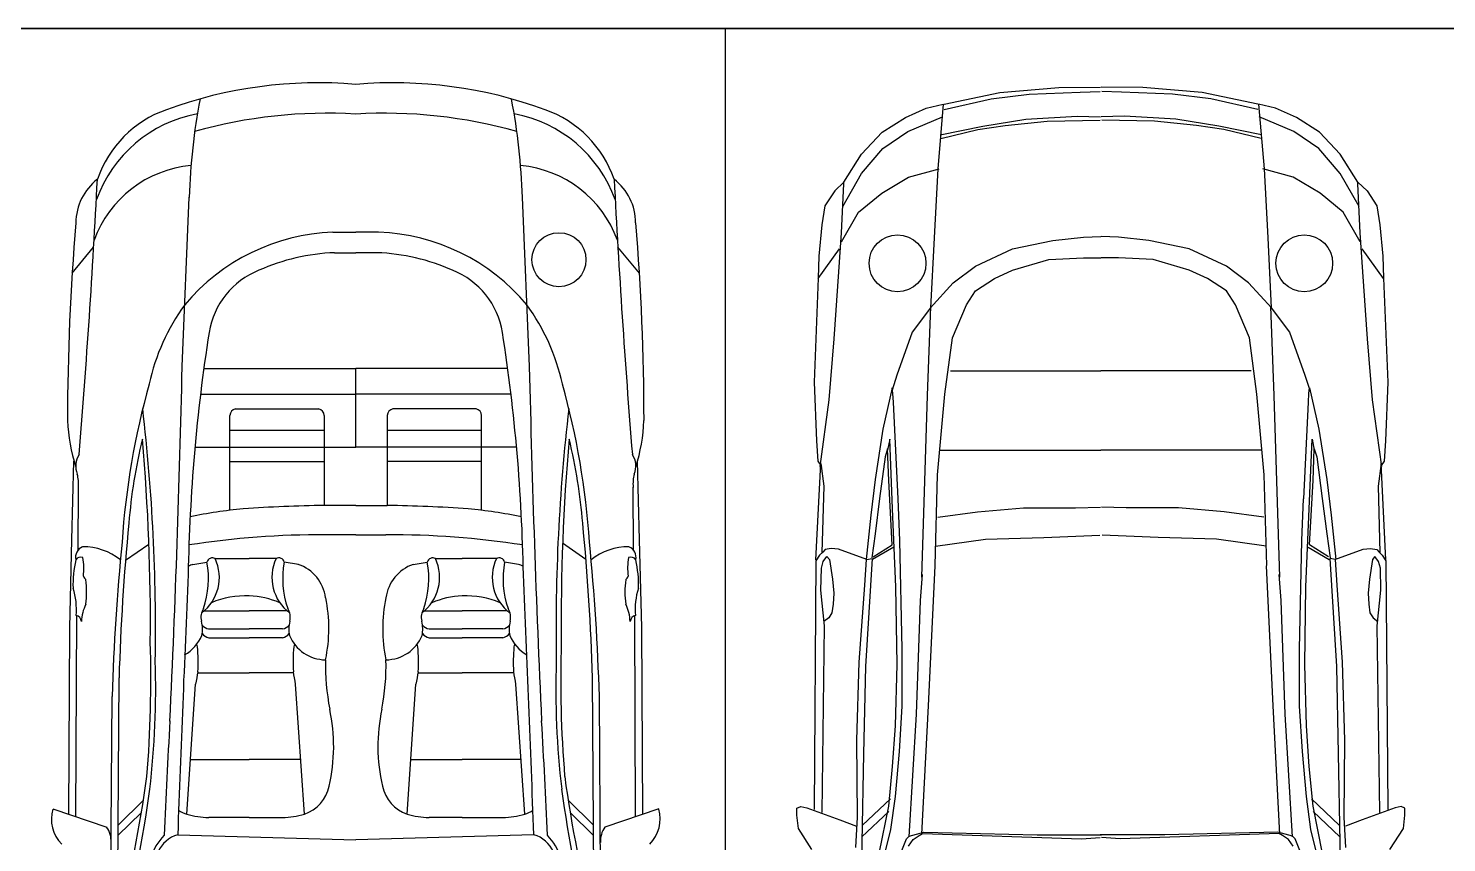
# Model space of a CAD drawing. Header units: inches. Extents: x 484217 to 497210, y -26946 to -21493.
# Drawn here: x 491580.7 to 491765.9, y -22464.6 to -22358.3 of the extents above; entities that cross this region are included whole.
import ezdxf

# ---------------------------------------------------------------- set-up
doc = ezdxf.new("R2010")
doc.units = ezdxf.units.IN
doc.header["$LTSCALE"] = 20
doc.header["$MEASUREMENT"] = 0
for name, color, linetype in [('ceco.net 92', 9, 'Continuous'), ('ceco.net 93', 161, 'Continuous'), ('Parking', 7, 'Continuous')]:
    doc.layers.add(name, color=color, linetype=linetype)

msp = doc.modelspace()

# ---------------------------------------------------------------- linework, layer by layer
at = {"layer": 'ceco.net 92', "linetype": 'ByBlock', "ltscale": 0.4}
for p, q in [((491600.83, -22402.44), (491601.74, -22380.36)), ((491646.16, -22402.44), (491645.25, -22380.36)), ((491620.51, -22384.93), (491623.49, -22384.93)), ((491626.48, -22384.93), (491623.49, -22384.93)), ((491586.46, -22390.25), (491589.27, -22386.87)), ((491660.53, -22390.25), (491657.72, -22386.87)), ((491620.72, -22387.6), (491623.49, -22387.6)), ((491626.27, -22387.6), (491623.49, -22387.6)), ((491603.65, -22402.71), (491623.49, -22402.71)), ((491643.34, -22402.71), (491623.49, -22402.71)), ((491623.49, -22412.97), (491623.49, -22402.71)), ((491603.22, -22406.08), (491623.49, -22406.08)), ((491643.77, -22406.08), (491623.49, -22406.08)), ((491607.06, -22421.24), (491607.06, -22408.85)), ((491607.8, -22407.98), (491618.65, -22407.98)), ((491619.38, -22408.85), (491619.38, -22420.61)), ((491627.61, -22408.85), (491627.61, -22420.61)), ((491639.19, -22407.98), (491628.34, -22407.98)), ((491639.93, -22421.24), (491639.93, -22408.85)), ((491607.06, -22410.75), (491619.38, -22410.75)), ((491627.61, -22410.75), (491639.93, -22410.75)), ((491602.5, -22412.97), (491623.49, -22412.97)), ((491644.49, -22412.97), (491623.49, -22412.97)), ((491586.43, -22425.08), (491586.7, -22414.82)), ((491607.06, -22414.86), (491619.38, -22414.86)), ((491639.93, -22414.86), (491627.61, -22414.86)), ((491660.56, -22425.08), (491660.29, -22414.82)), ((491587.24, -22426.43), (491587.28, -22418.23)), ((491659.75, -22426.43), (491659.71, -22418.23)), ((491623.49, -22420.61), (491619.38, -22420.61)), ((491623.49, -22420.61), (491627.61, -22420.61)), ((491586.14, -22436.53), (491586.43, -22425.08)), ((491593.43, -22427.73), (491596.49, -22425.64)), ((491623.49, -22424.44), (491619.56, -22424.44)), ((491623.49, -22424.44), (491627.43, -22424.44)), ((491653.55, -22427.64), (491650.5, -22425.53)), ((491660.85, -22436.53), (491660.56, -22425.08)), ((491602.23, -22428.3), (491604.06, -22427.99)), ((491605.13, -22427.54), (491609.59, -22427.54)), ((491613.09, -22427.54), (491609.59, -22427.54)), ((491616, -22428.3), (491614.16, -22427.99)), ((491630.99, -22428.3), (491632.83, -22427.99)), ((491633.9, -22427.54), (491637.4, -22427.54)), ((491641.86, -22427.54), (491637.4, -22427.54)), ((491644.76, -22428.3), (491642.92, -22427.99)), ((491586.95, -22461.26), (491587.06, -22435)), ((491603.71, -22434.37), (491609.59, -22434.37)), ((491614.51, -22434.37), (491609.59, -22434.37)), ((491632.48, -22434.37), (491637.4, -22434.37)), ((491643.28, -22434.37), (491637.4, -22434.37)), ((491660.04, -22461.26), (491659.93, -22435)), ((491586.03, -22460.95), (491586.14, -22436.53)), ((491604.29, -22436.73), (491609.59, -22436.73)), ((491613.93, -22436.73), (491609.59, -22436.73)), ((491633.06, -22436.73), (491637.4, -22436.73)), ((491642.7, -22436.73), (491637.4, -22436.73)), ((491660.96, -22460.95), (491660.85, -22436.53)), ((491604.3, -22437.89), (491609.59, -22437.89)), ((491613.92, -22437.89), (491609.59, -22437.89)), ((491633.07, -22437.89), (491637.4, -22437.89)), ((491642.69, -22437.89), (491637.4, -22437.89)), ((491602.85, -22442.45), (491609.59, -22442.45)), ((491615.37, -22442.45), (491609.59, -22442.45)), ((491631.62, -22442.45), (491637.4, -22442.45)), ((491644.13, -22442.45), (491637.4, -22442.45)), ((491592.36, -22475.42), (491592.58, -22443.1)), ((491601.44, -22460.92), (491602.58, -22443.94)), ((491616.79, -22460.92), (491615.64, -22443.94)), ((491630.2, -22460.92), (491631.35, -22443.94)), ((491645.55, -22460.92), (491644.41, -22443.94)), ((491654.62, -22475.42), (491654.41, -22443.1)), ((491591.48, -22476.66), (491591.69, -22445.56)), ((491655.51, -22476.66), (491655.3, -22445.56)), ((491601.92, -22453.78), (491609.59, -22453.78)), ((491616.3, -22453.78), (491609.59, -22453.78)), ((491630.69, -22453.78), (491637.4, -22453.78)), ((491645.07, -22453.78), (491637.4, -22453.78)), ((491592.45, -22462.37), (491595.76, -22459.1)), ((491654.54, -22462.37), (491651.22, -22459.1)), ((491583.92, -22460.24), (491590.97, -22462.61)), ((491592.44, -22463.72), (491595.5, -22460.72)), ((491654.55, -22463.72), (491651.48, -22460.72)), ((491663.07, -22460.24), (491656.02, -22462.61)), ((491609.59, -22461.36), (491604.29, -22461.36)), ((491609.59, -22461.36), (491613.93, -22461.36)), ((491637.4, -22461.36), (491633.06, -22461.36)), ((491637.4, -22461.36), (491642.7, -22461.36)), ((491600.25, -22463.6), (491623.49, -22464.27)), ((491646.74, -22463.6), (491623.49, -22464.27))]:
    msp.add_line(p, q, dxfattribs=at)
msp.add_circle((491650.02, -22388.51), 3.53, dxfattribs=at)
for centre, radius, start, end in [((491618.62, -22423.13), 57.73, 85.1527, 110.1177), ((491628.37, -22423.13), 57.73, 69.8823, 94.8473), ((491684.68, -22382.99), 82.98, 169.2493, 178.1871), ((491562.31, -22382.99), 82.98, 1.8129, 10.7507), ((491606.04, -22386.61), 17.46, 100.6567, 160.0564), ((491603.75, -22382.86), 14.81, 109.6924, 160.8549), ((491619.78, -22433.65), 64.27, 86.6883, 105.6387), ((491627.21, -22433.65), 64.27, 74.3613, 93.3117), ((491640.95, -22386.61), 17.46, 19.9436, 79.3433), ((491643.24, -22382.86), 14.81, 19.1451, 70.3076), ((491603.32, -22391.05), 14.89, 95.1855, 159.9599), ((491643.67, -22391.05), 14.89, 20.0401, 84.8145), ((491594.18, -22383.73), 7.23, 127.6439, 179.7412), ((490371.57, -22315.4), 1219.8, 355.36643, 357.05785), ((492875.42, -22315.4), 1219.8, 182.94215, 184.63357), ((491652.81, -22383.73), 7.23, 0.2588, 52.3561), ((491891.36, -22409.39), 305.5, 175.1765, 180.0216), ((491621.45, -22411.35), 26.44, 92.0343, 140.1143), ((491625.54, -22411.35), 26.44, 39.8857, 87.9657), ((491355.63, -22409.39), 305.5, 359.9784, 4.8235), ((491621.7, -22414.22), 26.64, 92.0984, 114.0437), ((491625.29, -22414.22), 26.64, 65.9563, 87.9016), ((491614.74, -22399.67), 10.53, 111.7101, 170.897), ((491632.25, -22399.67), 10.53, 9.103, 68.2899), ((491623.41, -22410.6), 27.52, 143.9343, 167.7068), ((491623.58, -22410.6), 27.52, 12.2932, 36.0657), ((491830.69, -22433.48), 229.11, 171.0919, 179.0334), ((491416.3, -22433.48), 229.11, 0.9666, 8.9081), ((489667, -22358.71), 1934.33, 357.33196, 358.7046), ((493579.99, -22358.71), 1934.33, 181.2954, 182.66804), ((491693.94, -22432.07), 101.18, 164.3305, 176.2171), ((491553.05, -22432.07), 101.18, 3.7829, 15.6695), ((491347.02, -22436.83), 250.33, 359.066, 6.6276), ((491607.96, -22408.87), 0.901, 100.5292, 179.2673), ((491618.48, -22408.87), 0.901, 0.7327, 79.4708), ((491628.51, -22408.87), 0.901, 100.5292, 179.2673), ((491639.03, -22408.87), 0.901, 0.7327, 79.4708), ((491899.97, -22436.83), 250.33, 173.3724, 180.934), ((491609.75, -22408.47), 23.91, 182.4883, 197.2956), ((491637.24, -22408.47), 23.91, 342.7044, 357.5117), ((491662.64, -22428.36), 68.99, 166.2306, 175.4868), ((491324.45, -22435.79), 272.23, 359.4389, 5.0266), ((491922.54, -22435.79), 272.23, 174.9734, 180.5611), ((491584.35, -22428.36), 68.99, 4.5132, 13.7694), ((491589.62, -22415.45), 2.7, 145.9627, 202.8464), ((491657.37, -22415.45), 2.7, 337.1536, 34.0373), ((491582.24, -22417.8), 5.06, 355.0531, 14.8779), ((491664.75, -22417.8), 5.06, 165.1221, 184.9469), ((491615.28, -22488.76), 68.02, 95.4594, 101.3809), ((491621.63, -22599.16), 178.57, 90.7214, 94.1173), ((491625.36, -22599.16), 178.57, 85.8827, 89.2786), ((491631.71, -22488.76), 68.02, 78.6191, 84.5406), ((491883, -22451.51), 290.54, 174.3558, 178.3419), ((491363.99, -22451.51), 290.54, 1.6581, 5.6442), ((491588.38, -22427.37), 1.48, 111.7287, 193.4079), ((491587.8, -22434.06), 8.07, 52.0438, 89.7332), ((491882.11, -22453.97), 290.54, 174.3558, 178.3419), ((491619.08, -22538.8), 114.37, 89.7605, 98.7394), ((491627.91, -22538.8), 114.37, 81.2606, 90.2395), ((491364.88, -22453.97), 290.54, 1.6581, 5.6442), ((491659.19, -22434.06), 8.07, 90.2668, 127.9562), ((491658.61, -22427.37), 1.48, 346.5921, 68.2713), ((491599.94, -22430.86), 13.37, 166.3848, 182.3157), ((491587.57, -22428.05), 0.708, 65.2059, 151.6073), ((491580.1, -22428.84), 7.89, 352.5852, 10.4484), ((491599.84, -22430), 5.84, 307.0727, 24.9288), ((491592.48, -22430.17), 11.79, 340.8012, 10.663), ((491604.78, -22428.2), 0.748, 62.3182, 163.667), ((491618.39, -22430), 5.84, 155.0712, 232.9273), ((491613.44, -22428.2), 0.748, 16.333, 117.6818), ((491625.74, -22430.17), 11.79, 169.337, 199.1988), ((491628.6, -22430), 5.84, 307.0727, 24.9288), ((491621.25, -22430.17), 11.79, 340.8012, 10.663), ((491633.55, -22428.2), 0.748, 62.3182, 163.667), ((491647.15, -22430), 5.84, 155.0712, 232.9273), ((491642.21, -22428.2), 0.748, 16.333, 117.6818), ((491654.51, -22430.17), 11.79, 169.337, 199.1988), ((491666.88, -22428.84), 7.89, 169.5516, 187.4148), ((491659.42, -22428.05), 0.708, 28.3927, 114.7941), ((491647.05, -22430.86), 13.37, 357.6843, 13.6152), ((495404.97, -22599.3), 3807.14, 177.44556, 177.95741), ((491603.97, -22433.36), 5.35, 109.0023, 115.9052), ((491614.25, -22433.36), 5.35, 7.616, 70.9977), ((491632.74, -22433.36), 5.35, 109.0023, 172.384), ((491643.02, -22433.36), 5.35, 64.0948, 70.9977), ((487842.02, -22599.3), 3807.14, 2.04259, 2.55444), ((491578.17, -22434.14), 8.85, 354.6053, 18.0669), ((491589.14, -22429.33), 1.32, 203.4077, 226.8454), ((491576.78, -22431.92), 11.57, 352.1001, 8.0858), ((491670.21, -22431.92), 11.57, 171.9142, 187.8999), ((491657.85, -22429.33), 1.32, 313.1546, 336.5923), ((491668.82, -22434.14), 8.85, 161.9331, 185.3947), ((491593.08, -22435.94), 5.41, 153.3599, 177.9838), ((491609, -22443.35), 10.94, 86.9014, 113.4623), ((491609.22, -22443.35), 10.94, 66.5377, 88.0393), ((491600.25, -22436.67), 19.73, 348.0371, 11.7621), ((491646.74, -22436.67), 19.73, 168.2379, 191.9629), ((491637.77, -22443.35), 10.94, 91.9607, 113.4623), ((491637.99, -22443.35), 10.94, 66.5377, 93.0986), ((491653.91, -22435.94), 5.41, 2.0162, 26.6401), ((491586.8, -22435.83), 0.871, 5.5379, 78.6283), ((491605.56, -22435.23), 2.28, 148.7648, 192.6795), ((491612.66, -22435.23), 2.28, 347.3205, 31.2352), ((491634.33, -22435.23), 2.28, 148.7648, 192.6795), ((491641.43, -22435.23), 2.28, 347.3205, 31.2352), ((491660.19, -22435.83), 0.871, 101.3717, 174.4621), ((491599.5, -22436.76), 3.98, 348.0554, 14.988), ((491604.46, -22435.48), 1.26, 215.6692, 262.0941), ((491613.76, -22435.48), 1.26, 277.9059, 324.3308), ((491618.73, -22436.76), 3.98, 165.012, 191.9446), ((491628.26, -22436.76), 3.98, 348.0554, 14.988), ((491633.23, -22435.48), 1.26, 215.6692, 262.0941), ((491642.53, -22435.48), 1.26, 277.9059, 324.3308), ((491647.49, -22436.76), 3.98, 165.012, 191.9446), ((491440.23, -22443.25), 156.51, 355.3262, 1.7535), ((491598.63, -22435.62), 5.14, 299.3849, 337.6025), ((491602.29, -22439.11), 0.553, 5.1473, 40.3924), ((491582.69, -22440.96), 20.23, 356.1527, 5.3868), ((491604.7, -22436.32), 1.62, 218.5437, 255.9113), ((491613.53, -22436.32), 1.62, 284.0887, 321.4563), ((491619.59, -22435.62), 5.14, 202.3975, 269.5168), ((491635.53, -22440.96), 20.23, 174.6132, 183.8473), ((491615.94, -22439.11), 0.553, 139.6076, 174.8527), ((491627.4, -22435.62), 5.14, 270.4832, 337.6025), ((491631.05, -22439.11), 0.553, 5.1473, 40.3924), ((491611.46, -22440.96), 20.23, 356.1527, 5.3868), ((491633.46, -22436.32), 1.62, 218.5437, 255.9113), ((491642.29, -22436.32), 1.62, 284.0887, 321.4563), ((491648.36, -22435.62), 5.14, 202.3975, 240.6151), ((491664.29, -22440.96), 20.23, 174.6132, 183.8473), ((491644.7, -22439.11), 0.553, 139.6076, 174.8527), ((491806.76, -22443.25), 156.51, 178.2465, 184.6738), ((491483.8, -22444.55), 113.57, 353.3728, 1.8318), ((491648.82, -22441.52), 29.28, 178.5112, 191.1914), ((491598.17, -22441.52), 29.28, 348.8086, 1.4888), ((491763.19, -22444.55), 113.57, 178.1682, 186.6272), ((491646.01, -22451.07), 44.01, 168.5401, 170.6809), ((491572.21, -22451.07), 44.01, 9.3191, 11.4599), ((491674.78, -22451.07), 44.01, 168.5401, 170.6809), ((491600.98, -22451.07), 44.01, 9.3191, 11.4599), ((491597.82, -22452.05), 22.79, 346.7952, 12.266), ((491649.17, -22452.05), 22.79, 167.734, 193.2048), ((492590.9, -22506.65), 993.36, 176.65843, 177.52077), ((490656.09, -22506.65), 993.36, 2.47923, 3.34157), ((491434.3, -22433.96), 163.41, 345.3042, 352.2507), ((491615.15, -22456.23), 4.97, 289.219, 348.0957), ((491631.84, -22456.23), 4.97, 191.9043, 250.781), ((491812.69, -22433.96), 163.41, 187.7493, 194.6958), ((491434.7, -22435.62), 163.41, 345.3042, 352.2507), ((491812.29, -22435.62), 163.41, 187.7493, 194.6958), ((491588.56, -22461.51), 4.81, 164.7689, 223.8838), ((491603.07, -22456.23), 4.97, 236.9257, 250.781), ((491604.51, -22450.46), 10.9, 253.6324, 268.8624), ((491613.71, -22450.46), 10.9, 271.1376, 286.3676), ((491633.28, -22450.46), 10.9, 253.6324, 268.8624), ((491642.48, -22450.46), 10.9, 271.1376, 286.3676), ((491643.92, -22456.23), 4.97, 289.219, 303.0743), ((491658.43, -22461.51), 4.81, 316.1162, 15.2311), ((491588.41, -22464.43), 3.14, 356.2989, 35.4795), ((491658.58, -22464.43), 3.14, 144.5205, 183.7011), ((491603.79, -22468.85), 7.42, 135.8363, 162.8314), ((491601.45, -22467.58), 4.16, 106.8834, 155.1838), ((491645.54, -22467.58), 4.16, 24.8162, 73.1166), ((491643.19, -22468.85), 7.42, 17.1686, 44.1637)]:
    msp.add_arc(centre, radius, start, end, dxfattribs=at)
at = {"layer": 'ceco.net 93'}
for p, q in [((491700.31, -22368.2), (491707.59, -22366.68)), ((491706.45, -22367.5), (491711.44, -22366.87)), ((491707.59, -22366.68), (491715.3, -22366.04)), ((491711.44, -22366.87), (491718.09, -22366.61)), ((491715.3, -22366.04), (491720.74, -22365.98)), ((491718.09, -22366.61), (491720.68, -22366.55)), ((491726.27, -22366.04), (491720.83, -22365.98)), ((491723.49, -22366.61), (491720.9, -22366.55)), ((491730.13, -22366.87), (491723.49, -22366.61)), ((491733.99, -22366.68), (491726.27, -22366.04)), ((491735.13, -22367.5), (491730.13, -22366.87)), ((491741.26, -22368.2), (491733.99, -22366.68)), ((491697.98, -22368.74), (491700.2, -22368.18)), ((491700.2, -22368.18), (491699.49, -22376.63)), ((491700.31, -22368.89), (491706.45, -22367.5)), ((491741.26, -22368.89), (491735.13, -22367.5)), ((491743.6, -22368.74), (491741.37, -22368.18)), ((491741.37, -22368.18), (491742.09, -22376.63)), ((491692.24, -22371.85), (491695.27, -22369.94)), ((491695.27, -22369.94), (491697.98, -22368.74)), ((491695.59, -22371.77), (491700.12, -22369.86)), ((491705.37, -22371.05), (491711, -22370.16)), ((491708.28, -22370.98), (491713.78, -22370.41)), ((491711, -22370.16), (491717.71, -22369.78)), ((491713.78, -22370.41), (491720.68, -22370.29)), ((491717.71, -22369.78), (491720.74, -22369.84)), ((491723.87, -22369.78), (491720.83, -22369.84)), ((491727.79, -22370.41), (491720.9, -22370.29)), ((491730.57, -22370.16), (491723.87, -22369.78)), ((491733.29, -22370.98), (491727.79, -22370.41)), ((491736.2, -22371.05), (491730.57, -22370.16)), ((491745.99, -22371.77), (491741.45, -22369.86)), ((491746.31, -22369.94), (491743.6, -22368.74)), ((491749.33, -22371.85), (491746.31, -22369.94)), ((491689.54, -22374.72), (491692.24, -22371.85)), ((491692.32, -22374), (491695.59, -22371.77)), ((491699.81, -22372.19), (491705.37, -22371.05)), ((491699.87, -22372.69), (491704.74, -22371.49)), ((491704.74, -22371.49), (491708.28, -22370.98)), ((491736.84, -22371.49), (491733.29, -22370.98)), ((491741.77, -22372.19), (491736.2, -22371.05)), ((491741.71, -22372.69), (491736.84, -22371.49)), ((491749.25, -22374), (491745.99, -22371.77)), ((491752.04, -22374.72), (491749.33, -22371.85)), ((491689.54, -22377.27), (491692.32, -22374)), ((491752.04, -22377.27), (491749.25, -22374)), ((491687.23, -22378.38), (491689.54, -22374.72)), ((491754.35, -22378.38), (491752.04, -22374.72)), ((491687.07, -22381.57), (491689.54, -22377.27)), ((491692.17, -22379.82), (491695.67, -22377.75)), ((491695.67, -22377.75), (491699.65, -22376.63)), ((491699.49, -22376.63), (491699.01, -22385.64)), ((491745.91, -22377.75), (491741.93, -22376.63)), ((491742.09, -22376.63), (491742.57, -22385.64)), ((491749.41, -22379.82), (491745.91, -22377.75)), ((491754.5, -22381.57), (491752.04, -22377.27)), ((491686.04, -22379.5), (491684.76, -22381.49)), ((491687.23, -22378.38), (491686.04, -22379.5)), ((491686.91, -22385), (491687.23, -22378.62)), ((491687.23, -22378.62), (491687.23, -22378.38)), ((491689.14, -22382.29), (491692.17, -22379.82)), ((491752.44, -22382.29), (491749.41, -22379.82)), ((491754.35, -22378.38), (491755.54, -22379.5)), ((491754.35, -22378.62), (491754.35, -22378.38)), ((491754.66, -22385), (491754.35, -22378.62)), ((491755.54, -22379.5), (491756.81, -22381.49)), ((491684.76, -22381.49), (491684.37, -22383.96)), ((491756.81, -22381.49), (491757.21, -22383.96)), ((491686.91, -22386.19), (491689.14, -22382.29)), ((491754.66, -22386.19), (491752.44, -22382.29)), ((491684.37, -22383.96), (491683.97, -22388.03)), ((491686.59, -22390.1), (491686.91, -22385)), ((491754.98, -22390.1), (491754.66, -22385)), ((491757.21, -22383.96), (491757.61, -22388.03)), ((491683.89, -22390.98), (491686.67, -22387.07)), ((491699.01, -22385.64), (491698.53, -22394.8)), ((491704.4, -22389.35), (491709.25, -22387.09)), ((491709.25, -22387.09), (491714.52, -22386.01)), ((491714.52, -22386.01), (491718.5, -22385.58)), ((491718.5, -22385.58), (491720.76, -22385.48)), ((491723.08, -22385.58), (491720.82, -22385.48)), ((491727.06, -22386.01), (491723.08, -22385.58)), ((491732.33, -22387.09), (491727.06, -22386.01)), ((491737.17, -22389.35), (491732.33, -22387.09)), ((491742.57, -22385.64), (491743.04, -22394.8)), ((491757.69, -22390.98), (491754.9, -22387.07)), ((491683.97, -22388.03), (491683.89, -22390.9)), ((491709.25, -22389.89), (491713.98, -22388.49)), ((491713.98, -22388.49), (491718.5, -22388.28)), ((491718.5, -22388.28), (491720.76, -22388.28)), ((491723.08, -22388.28), (491720.82, -22388.28)), ((491727.6, -22388.49), (491723.08, -22388.28)), ((491732.33, -22389.89), (491727.6, -22388.49)), ((491757.61, -22388.03), (491757.69, -22390.9)), ((491683.89, -22390.9), (491683.33, -22404.52)), ((491685.96, -22398.86), (491686.59, -22390.1)), ((491701.5, -22391.51), (491704.4, -22389.35)), ((491706.88, -22390.97), (491709.25, -22389.89)), ((491734.7, -22390.97), (491732.33, -22389.89)), ((491740.08, -22391.51), (491737.17, -22389.35)), ((491755.62, -22398.86), (491754.98, -22390.1)), ((491757.69, -22390.9), (491758.25, -22404.52)), ((491698.49, -22394.85), (491701.5, -22391.51)), ((491703.22, -22394.42), (491704.4, -22392.59)), ((491704.4, -22392.59), (491706.88, -22390.97)), ((491737.17, -22392.59), (491734.7, -22390.97)), ((491738.35, -22394.42), (491737.17, -22392.59)), ((491743.09, -22394.85), (491740.08, -22391.51)), ((491698.16, -22406.26), (491698.59, -22394.63)), ((491701.39, -22398.72), (491703.22, -22394.42)), ((491740.18, -22398.72), (491738.35, -22394.42)), ((491743.41, -22406.26), (491742.98, -22394.63)), ((491698.53, -22394.8), (491696.15, -22397.99)), ((491743.04, -22394.8), (491745.43, -22397.99)), ((491696.15, -22397.99), (491694.16, -22403.57)), ((491745.43, -22397.99), (491747.42, -22403.57)), ((491685.32, -22406.83), (491685.96, -22398.86)), ((491700.42, -22406.05), (491701.39, -22398.72)), ((491741.15, -22406.05), (491740.18, -22398.72)), ((491756.26, -22406.83), (491755.62, -22398.86)), ((491694.16, -22403.57), (491693.52, -22405.56)), ((491701.15, -22403.02), (491720.79, -22403.02)), ((491740.43, -22403.02), (491720.79, -22403.02)), ((491747.42, -22403.57), (491748.06, -22405.56)), ((491683.33, -22404.52), (491683.65, -22412.17)), ((491693.54, -22405.26), (491692.32, -22410.63)), ((491693.62, -22406), (491693.54, -22405.26)), ((491747.96, -22406), (491748.04, -22405.26)), ((491748.04, -22405.26), (491749.26, -22410.63)), ((491758.25, -22404.52), (491757.93, -22412.17)), ((491684.13, -22415.52), (491685.32, -22406.83)), ((491693.7, -22407.13), (491693.62, -22406)), ((491694.31, -22419.74), (491693.7, -22407.13)), ((491697.41, -22429.96), (491698.16, -22406.26)), ((491699.46, -22416.61), (491700.42, -22406.05)), ((491742.12, -22416.61), (491741.15, -22406.05)), ((491744.16, -22429.96), (491743.41, -22406.26)), ((491747.27, -22419.74), (491747.88, -22407.13)), ((491747.88, -22407.13), (491747.96, -22406)), ((491757.45, -22415.52), (491756.26, -22406.83)), ((491692.32, -22410.63), (491691.3, -22417.22)), ((491749.26, -22410.63), (491750.27, -22417.22)), ((491683.65, -22412.17), (491683.81, -22414.8)), ((491693.21, -22411.93), (491692.93, -22413.39)), ((491693.58, -22421.04), (491693.21, -22411.93)), ((491748, -22421.04), (491748.36, -22411.93)), ((491748.36, -22411.93), (491748.65, -22413.39)), ((491757.93, -22412.17), (491757.77, -22414.8)), ((491683.81, -22414.8), (491684.29, -22415.52)), ((491692.6, -22414.25), (491691.87, -22419.69)), ((491692.93, -22413.19), (491692.6, -22414.25)), ((491693.09, -22417.34), (491692.93, -22413.19)), ((491699.76, -22413.37), (491720.79, -22413.37)), ((491741.82, -22413.37), (491720.79, -22413.37)), ((491748.49, -22417.34), (491748.65, -22413.19)), ((491748.65, -22413.19), (491748.97, -22414.25)), ((491748.97, -22414.25), (491749.7, -22419.69)), ((491757.77, -22414.8), (491757.29, -22415.52)), ((491683.57, -22427.71), (491684.21, -22415.12)), ((491684.21, -22415.12), (491684.6, -22418.07)), ((491699.13, -22428.45), (491699.46, -22416.61)), ((491742.44, -22428.45), (491742.12, -22416.61)), ((491757.37, -22415.12), (491756.97, -22418.07)), ((491758.01, -22427.71), (491757.37, -22415.12)), ((491684.6, -22418.07), (491684.37, -22426.76)), ((491691.3, -22417.22), (491690.74, -22421.89)), ((491693.54, -22425.75), (491693.09, -22417.34)), ((491748.04, -22425.75), (491748.49, -22417.34)), ((491750.27, -22417.22), (491750.84, -22421.89)), ((491756.97, -22418.07), (491757.21, -22426.76)), ((491691.87, -22419.69), (491691.3, -22424.33)), ((491694.54, -22425.19), (491694.32, -22419.73)), ((491747.04, -22425.19), (491747.25, -22419.73)), ((491749.7, -22419.69), (491750.27, -22424.33)), ((491690.74, -22421.89), (491690.13, -22427.66)), ((491694.03, -22431.24), (491693.59, -22421.04)), ((491699.5, -22422.15), (491704.68, -22421.44)), ((491704.68, -22421.44), (491710.67, -22420.93)), ((491710.67, -22420.93), (491717.48, -22420.93)), ((491717.48, -22420.93), (491720.73, -22420.83)), ((491724.1, -22420.93), (491720.85, -22420.83)), ((491730.9, -22420.93), (491724.1, -22420.93)), ((491736.89, -22421.44), (491730.9, -22420.93)), ((491742.07, -22422.15), (491736.89, -22421.44)), ((491747.55, -22431.24), (491747.98, -22421.04)), ((491750.84, -22421.89), (491751.45, -22427.66)), ((491691.3, -22424.33), (491690.86, -22427.46)), ((491693.74, -22426.07), (491690.98, -22427.67)), ((491691.06, -22427.3), (491693.54, -22425.75)), ((491694.83, -22439.39), (491694.54, -22425.19)), ((491699.2, -22425.91), (491705.7, -22425)), ((491705.7, -22425), (491713.32, -22424.79)), ((491713.32, -22424.79), (491720.63, -22424.49)), ((491728.26, -22424.79), (491720.95, -22424.49)), ((491735.88, -22425), (491728.26, -22424.79)), ((491742.38, -22425.91), (491735.88, -22425)), ((491746.74, -22439.39), (491747.04, -22425.19)), ((491747.84, -22426.07), (491750.6, -22427.67)), ((491750.52, -22427.3), (491748.04, -22425.75)), ((491750.27, -22424.33), (491750.72, -22427.46)), ((491683.58, -22427.82), (491683.34, -22460.31)), ((491684.06, -22427.09), (491683.58, -22427.82)), ((491684.46, -22426.69), (491684.06, -22427.09)), ((491684.3, -22428.78), (491684.54, -22427.9)), ((491684.78, -22426.37), (491684.46, -22426.69)), ((491684.54, -22427.9), (491685.02, -22427.26)), ((491685.58, -22426.21), (491684.78, -22426.37)), ((491685.02, -22427.26), (491685.34, -22427.66)), ((491685.34, -22427.66), (491685.74, -22430.22)), ((491686.54, -22426.29), (491685.58, -22426.21)), ((491690.23, -22427.66), (491686.54, -22426.29)), ((491689.96, -22431.02), (491690.17, -22427.67)), ((491690.9, -22427.52), (491690.03, -22441.65)), ((491690.17, -22427.67), (491690.9, -22427.52)), ((491751.4, -22427.67), (491750.67, -22427.52)), ((491750.67, -22427.52), (491751.55, -22441.65)), ((491751.35, -22427.66), (491755.03, -22426.29)), ((491751.62, -22431.02), (491751.4, -22427.67)), ((491755.03, -22426.29), (491756, -22426.21)), ((491756.24, -22427.66), (491755.84, -22430.22)), ((491756, -22426.21), (491756.8, -22426.37)), ((491756.56, -22427.26), (491756.24, -22427.66)), ((491757.04, -22427.9), (491756.56, -22427.26)), ((491756.8, -22426.37), (491757.12, -22426.69)), ((491757.28, -22428.78), (491757.04, -22427.9)), ((491757.12, -22426.69), (491757.52, -22427.09)), ((491757.52, -22427.09), (491758, -22427.82)), ((491758, -22427.82), (491758.24, -22460.31)), ((491684.22, -22431.67), (491684.3, -22428.78)), ((491697.25, -22433), (491697.51, -22429.61)), ((491698.29, -22446.75), (491699.16, -22428.48)), ((491743.29, -22446.75), (491742.42, -22428.48)), ((491744.33, -22433), (491744.07, -22429.61)), ((491757.36, -22431.67), (491757.28, -22428.78)), ((491684.7, -22436.32), (491684.22, -22431.67)), ((491685.74, -22430.22), (491685.9, -22432.07)), ((491689.23, -22441.07), (491689.96, -22431.02)), ((491694.18, -22441.36), (491694.03, -22431.24)), ((491747.4, -22441.36), (491747.55, -22431.24)), ((491752.35, -22441.07), (491751.62, -22431.02)), ((491755.84, -22430.22), (491755.68, -22432.07)), ((491756.88, -22436.32), (491757.36, -22431.67)), ((491685.82, -22433.51), (491685.66, -22434.64)), ((491685.9, -22432.07), (491685.82, -22433.51)), ((491696.72, -22447.88), (491697.25, -22433)), ((491744.85, -22447.88), (491744.33, -22433)), ((491755.68, -22432.07), (491755.76, -22433.51)), ((491755.76, -22433.51), (491755.92, -22434.64)), ((491685.26, -22435.28), (491684.62, -22435.76)), ((491685.66, -22434.64), (491685.26, -22435.28)), ((491755.92, -22434.64), (491756.32, -22435.28)), ((491756.32, -22435.28), (491756.96, -22435.76)), ((491684.38, -22460.71), (491684.7, -22436.32)), ((491757.2, -22460.71), (491756.88, -22436.32)), ((491694.83, -22446.82), (491694.83, -22439.39)), ((491746.74, -22446.82), (491746.74, -22439.39)), ((491688.94, -22451.27), (491689.23, -22441.07)), ((491690.03, -22441.65), (491689.81, -22453.02)), ((491693.96, -22449.37), (491694.18, -22441.36)), ((491747.62, -22449.37), (491747.4, -22441.36)), ((491751.55, -22441.65), (491751.76, -22453.02)), ((491752.64, -22451.27), (491752.35, -22441.07)), ((491694.47, -22452.72), (491694.83, -22446.82)), ((491695.77, -22463.88), (491696.72, -22447.88)), ((491697.42, -22463.54), (491698.29, -22446.75)), ((491744.16, -22463.54), (491743.29, -22446.75)), ((491745.81, -22463.88), (491744.85, -22447.88)), ((491747.11, -22452.72), (491746.74, -22446.82)), ((491693.59, -22454.69), (491693.96, -22449.37)), ((491747.98, -22454.69), (491747.62, -22449.37)), ((491689.01, -22461.32), (491688.94, -22451.27)), ((491752.57, -22461.32), (491752.64, -22451.27)), ((491689.81, -22453.02), (491689.59, -22464.6)), ((491693.96, -22458.62), (491694.47, -22452.72)), ((491747.62, -22458.62), (491747.11, -22452.72)), ((491751.76, -22453.02), (491751.98, -22464.6)), ((491693.08, -22459.86), (491693.59, -22454.69)), ((491748.49, -22459.86), (491747.98, -22454.69)), ((491689.67, -22462.34), (491693.3, -22458.92)), ((491693.38, -22462.92), (491693.96, -22458.62)), ((491748.2, -22462.92), (491747.62, -22458.62)), ((491751.91, -22462.34), (491748.27, -22458.92)), ((491681.08, -22460.15), (491681.59, -22459.93)), ((491681.08, -22461.03), (491681.08, -22460.15)), ((491681.3, -22462.78), (491681.08, -22461.03)), ((491681.59, -22459.93), (491682.39, -22460.08)), ((491682.39, -22460.08), (491686.68, -22461.68)), ((491688.79, -22465.25), (491689.01, -22461.32)), ((491689.59, -22463.87), (491693.08, -22460.59)), ((491691.85, -22466.05), (491693.08, -22459.86)), ((491749.73, -22466.05), (491748.49, -22459.86)), ((491751.98, -22463.87), (491748.49, -22460.59)), ((491752.78, -22465.25), (491752.57, -22461.32)), ((491759.19, -22460.08), (491754.89, -22461.68)), ((491759.99, -22459.93), (491759.19, -22460.08)), ((491760.49, -22460.15), (491759.99, -22459.93)), ((491760.28, -22462.78), (491760.49, -22461.03)), ((491760.49, -22461.03), (491760.49, -22460.15)), ((491683.05, -22465.54), (491681.3, -22462.78)), ((491686.68, -22461.68), (491688.87, -22462.48)), ((491691.85, -22469.04), (491693.38, -22462.92)), ((491749.73, -22469.04), (491748.2, -22462.92)), ((491754.89, -22461.68), (491752.71, -22462.48)), ((491758.53, -22465.54), (491760.28, -22462.78)), ((491689.59, -22464.6), (491689.59, -22477.71)), ((491694.03, -22467.63), (491695.42, -22464.15)), ((491695.42, -22464.15), (491695.77, -22463.8)), ((491695.68, -22465.1), (491696.29, -22464.23)), ((491695.77, -22463.8), (491696.72, -22463.54)), ((491696.29, -22464.23), (491697.07, -22463.71)), ((491696.72, -22463.54), (491697.68, -22463.28)), ((491697.07, -22463.71), (491697.51, -22463.45)), ((491697.51, -22463.45), (491718.27, -22464.15)), ((491697.68, -22463.28), (491712.45, -22463.62)), ((491712.45, -22463.62), (491720.88, -22463.62)), ((491718.27, -22464.15), (491720.7, -22463.97)), ((491729.13, -22463.62), (491720.7, -22463.62)), ((491723.3, -22464.15), (491720.87, -22463.97)), ((491744.07, -22463.45), (491723.3, -22464.15)), ((491743.9, -22463.28), (491729.13, -22463.62)), ((491744.85, -22463.54), (491743.9, -22463.28)), ((491744.5, -22463.71), (491744.07, -22463.45)), ((491745.29, -22464.23), (491744.5, -22463.71)), ((491745.81, -22463.8), (491744.85, -22463.54)), ((491745.89, -22465.1), (491745.29, -22464.23)), ((491746.15, -22464.15), (491745.81, -22463.8)), ((491747.54, -22467.63), (491746.15, -22464.15)), ((491751.98, -22464.6), (491751.98, -22477.71))]:
    msp.add_line(p, q, dxfattribs=at)
for centre in [(491694.23, -22388.98), (491747.34, -22388.98)]:
    msp.add_circle(centre, 3.71, dxfattribs=at)
at = {"layer": 'Parking'}
for p, q in [((491571.41, -22358.3), (491671.71, -22358.3)), ((491671.71, -22358.3), (491571.41, -22358.3)), ((491571.41, -22358.3), (491671.71, -22358.3)), ((491671.71, -22358.3), (491571.41, -22358.3)), ((491671.71, -22358.3), (491671.71, -22551.1)), ((491671.71, -22358.3), (491772.01, -22358.3)), ((491671.71, -22358.3), (491671.71, -22551.1)), ((491772.01, -22358.3), (491671.71, -22358.3)), ((491671.71, -22358.3), (491671.71, -22551.1))]:
    msp.add_line(p, q, dxfattribs=at)

doc.saveas('drawing.dxf')
